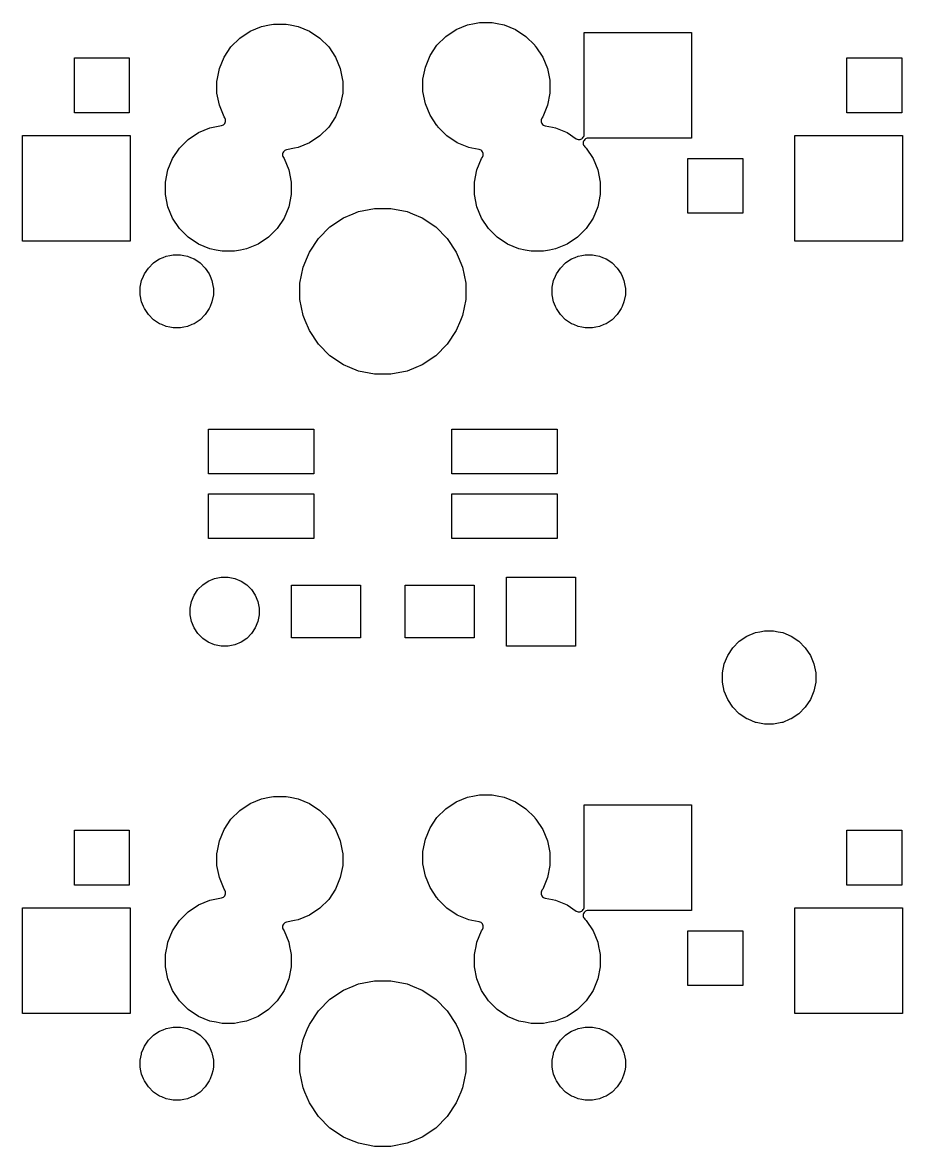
# Model space of a CAD drawing. Extents: x -9 to 124, y -88 to 15.
# Drawn here: x -8.89 to 12.82, y -21.09 to 6.63 of the extents above; entities that cross this region are included whole.
import ezdxf

# ---------------------------------------------------------------- set-up
doc = ezdxf.new("R2010")
doc.units = 0
doc.layers.add('BLACK', color=7, linetype='CONTINUOUS')

msp = doc.modelspace()

# ---------------------------------------------------------------- linework, layer by layer
at = {"layer": 'BLACK', "linetype": 'CONTINUOUS'}
for p, q in [((-3.5287, 6.24474), (-3.27467, 6.41448)), ((-3.27467, 6.41448), (-2.99241, 6.5314)), ((-2.99241, 6.5314), (-2.79132, 6.5714)), ((-2.79132, 6.5714), (-2.69276, 6.591)), ((-2.69276, 6.591), (-2.38724, 6.591)), ((-2.38724, 6.591), (-2.28868, 6.5714)), ((-2.28868, 6.5714), (-2.08759, 6.5314)), ((-2.08759, 6.5314), (-1.80533, 6.41448)), ((-1.80533, 6.41448), (-1.55129, 6.24474)), ((1.55129, 6.28474), (1.80533, 6.45448)), ((1.80533, 6.45448), (2.08759, 6.5714)), ((2.08759, 6.5714), (2.26239, 6.60617)), ((2.26239, 6.60617), (2.38724, 6.631)), ((2.38724, 6.631), (2.69276, 6.631)), ((2.69276, 6.631), (2.81761, 6.60617)), ((2.81761, 6.60617), (2.99241, 6.5714)), ((2.99241, 6.5714), (3.27467, 6.45448)), ((3.27467, 6.45448), (3.5287, 6.28474)), ((4.964, 3.86815), (4.964, 6.381)), ((4.964, 6.381), (7.616, 6.381)), ((7.616, 6.381), (7.616, 3.779)), ((-3.74474, 6.0287), (-3.5287, 6.24474)), ((-1.55129, 6.24474), (-1.33526, 6.0287)), ((1.33526, 6.0687), (1.55129, 6.28474)), ((3.5287, 6.28474), (3.74474, 6.0687)), ((-3.91448, 5.77467), (-3.74474, 6.0287)), ((-1.33526, 6.0287), (-1.16552, 5.77467)), ((1.16552, 5.81467), (1.33526, 6.0687)), ((3.74474, 6.0687), (3.75804, 6.0488)), ((3.75804, 6.0488), (3.77357, 6.02987)), ((3.77357, 6.02987), (3.77474, 6.0287)), ((3.77474, 6.0287), (3.94448, 5.77467)), ((-7.606, 4.404), (-7.606, 5.756)), ((-7.606, 5.756), (-6.254, 5.756)), ((-6.254, 5.756), (-6.254, 4.404)), ((-4.0314, 5.49241), (-3.91448, 5.77467)), ((-1.16552, 5.77467), (-1.0486, 5.49241)), ((1.0486, 5.53241), (1.16552, 5.81467)), ((3.94448, 5.77467), (4.0614, 5.49241)), ((11.444, 4.404), (11.444, 5.756)), ((11.444, 5.756), (12.796, 5.756)), ((12.796, 5.756), (12.796, 4.404)), ((-4.08837, 5.206), (-4.03831, 5.45767)), ((-4.03831, 5.45767), (-4.0314, 5.49241)), ((-1.0486, 5.49241), (-1.04169, 5.45767)), ((-1.04169, 5.45767), (-0.99163, 5.206)), ((0.989, 5.23276), (1.0486, 5.53241)), ((4.0614, 5.49241), (4.06831, 5.45767)), ((4.06831, 5.45767), (4.11837, 5.206)), ((-4.091, 5.19276), (-4.08837, 5.206)), ((-4.091, 4.88724), (-4.091, 5.19276)), ((-0.99163, 5.206), (-0.989, 5.19276)), ((-0.989, 5.19276), (-0.989, 4.88724)), ((0.989, 4.92724), (0.989, 5.23276)), ((4.11837, 5.206), (4.121, 5.19276)), ((4.121, 5.19276), (4.121, 4.88724)), ((-4.0314, 4.58759), (-4.091, 4.88724)), ((-0.989, 4.88724), (-1.0486, 4.58759)), ((1.0486, 4.62759), (0.989, 4.92724)), ((4.121, 4.88724), (4.0614, 4.58759)), ((-3.91448, 4.30533), (-4.0314, 4.58759)), ((-1.0486, 4.58759), (-1.16552, 4.30533)), ((1.16552, 4.34533), (1.0486, 4.62759)), ((4.0614, 4.58759), (3.94448, 4.30533)), ((-6.254, 4.404), (-7.606, 4.404)), ((-3.91448, 4.30532), (-3.91448, 4.30533)), ((-3.89767, 4.28017), (-3.91448, 4.30532)), ((-3.88612, 4.25856), (-3.89767, 4.28017)), ((-3.89767, 4.14128), (-3.88612, 4.16289)), ((-3.879, 4.23511), (-3.88612, 4.25856)), ((-3.88612, 4.16289), (-3.879, 4.18634)), ((-3.8766, 4.21072), (-3.879, 4.23511)), ((-3.879, 4.18634), (-3.8766, 4.21072)), ((-1.16552, 4.30533), (-1.33526, 4.05129)), ((1.33526, 4.09129), (1.16552, 4.34533)), ((3.90548, 4.22984), (3.90308, 4.20546)), ((3.90308, 4.20546), (3.90548, 4.18107)), ((3.9126, 4.25329), (3.90548, 4.22984)), ((3.90548, 4.18107), (3.9126, 4.15762)), ((3.92414, 4.27489), (3.9126, 4.25329)), ((3.94448, 4.30533), (3.92414, 4.27489)), ((12.796, 4.404), (11.444, 4.404)), ((-4.7987, 3.74474), (-4.54467, 3.91448)), ((-4.54467, 3.91448), (-4.26241, 4.0314)), ((-4.26241, 4.0314), (-4.06232, 4.0712)), ((-4.06232, 4.0712), (-3.97721, 4.08812)), ((-3.97721, 4.08812), (-3.95377, 4.09524)), ((-3.95377, 4.09524), (-3.93215, 4.10679)), ((-3.93215, 4.10679), (-3.91321, 4.12233)), ((-3.91321, 4.12233), (-3.89767, 4.14128)), ((-1.33526, 4.05129), (-1.55129, 3.83526)), ((1.33643, 4.09013), (1.33526, 4.09129)), ((1.35196, 4.0712), (1.33643, 4.09013)), ((1.36526, 4.05129), (1.35196, 4.0712)), ((1.58129, 3.83526), (1.36526, 4.05129)), ((3.9126, 4.15762), (3.92415, 4.13601)), ((3.92415, 4.13601), (3.93969, 4.11707)), ((3.93969, 4.11707), (3.95863, 4.10152)), ((3.95863, 4.10152), (3.98025, 4.08997)), ((3.98025, 4.08997), (4.00369, 4.08286)), ((4.00369, 4.08286), (4.18494, 4.04681)), ((4.18494, 4.04681), (4.26241, 4.0314)), ((4.26241, 4.0314), (4.54467, 3.91448)), ((4.54467, 3.91448), (4.76957, 3.76421)), ((-8.886, 1.239), (-8.886, 3.841)), ((-8.886, 3.841), (-6.234, 3.841)), ((-6.234, 3.841), (-6.234, 1.239)), ((-5.01474, 3.5287), (-4.7987, 3.74474)), ((-1.80533, 3.66552), (-2.08759, 3.5486)), ((-1.55129, 3.83526), (-1.80533, 3.66552)), ((1.83533, 3.66552), (1.58129, 3.83526)), ((2.11759, 3.5486), (1.83533, 3.66552)), ((4.76957, 3.76421), (4.79117, 3.75267)), ((4.79117, 3.75267), (4.81461, 3.74555)), ((4.81461, 3.74555), (4.839, 3.74315)), ((4.839, 3.74315), (4.86339, 3.74555)), ((4.86339, 3.74555), (4.88684, 3.75267)), ((4.88684, 3.75267), (4.90845, 3.76422)), ((4.90845, 3.76422), (4.92739, 3.77976)), ((4.92739, 3.77976), (4.94293, 3.7987)), ((4.94362, 3.67839), (4.94122, 3.654)), ((4.94122, 3.654), (4.94362, 3.62961)), ((4.94293, 3.7987), (4.95449, 3.82031)), ((4.95073, 3.70184), (4.94362, 3.67839)), ((4.94362, 3.62961), (4.95073, 3.60617)), ((4.96229, 3.72345), (4.95073, 3.70184)), ((4.95073, 3.60617), (4.96229, 3.58455)), ((4.95449, 3.82031), (4.9616, 3.84376)), ((4.9616, 3.84376), (4.964, 3.86815)), ((4.97783, 3.74239), (4.96229, 3.72345)), ((4.99677, 3.75793), (4.97783, 3.74239)), ((5.01838, 3.76948), (4.99677, 3.75793)), ((5.04183, 3.7766), (5.01838, 3.76948)), ((5.06622, 3.779), (5.04183, 3.7766)), ((7.616, 3.779), (5.06622, 3.779)), ((10.164, 1.239), (10.164, 3.841)), ((10.164, 3.841), (12.816, 3.841)), ((12.816, 3.841), (12.816, 1.239)), ((-5.18448, 3.27467), (-5.01474, 3.5287)), ((-2.471, 3.39366), (-2.4734, 3.36928)), ((-2.4734, 3.36928), (-2.471, 3.34489)), ((-2.46388, 3.41711), (-2.471, 3.39366)), ((-2.471, 3.34489), (-2.46388, 3.32144)), ((-2.45233, 3.43872), (-2.46388, 3.41711)), ((-2.43679, 3.45767), (-2.45233, 3.43872)), ((-2.41784, 3.47321), (-2.43679, 3.45767)), ((-2.39623, 3.48476), (-2.41784, 3.47321)), ((-2.37278, 3.49187), (-2.39623, 3.48476)), ((-2.1741, 3.5314), (-2.37278, 3.49187)), ((-2.08759, 3.5486), (-2.1741, 3.5314)), ((2.19506, 3.53319), (2.11759, 3.5486)), ((2.3763, 3.49714), (2.19506, 3.53319)), ((2.39975, 3.49003), (2.3763, 3.49714)), ((2.42137, 3.47848), (2.39975, 3.49003)), ((2.44031, 3.46293), (2.42137, 3.47848)), ((2.45585, 3.44399), (2.44031, 3.46293)), ((2.4674, 3.42238), (2.45585, 3.44399)), ((2.47452, 3.39893), (2.4674, 3.42238)), ((2.4674, 3.32671), (2.47452, 3.35016)), ((2.47692, 3.37454), (2.47452, 3.39893)), ((2.47452, 3.35016), (2.47692, 3.37454)), ((4.96229, 3.58455), (4.97782, 3.56562)), ((4.97782, 3.56562), (5.01474, 3.5287)), ((5.01474, 3.5287), (5.18448, 3.27467)), ((-5.3014, 2.99241), (-5.18448, 3.27467)), ((-2.46388, 3.32144), (-2.45233, 3.29983)), ((-2.45233, 3.29983), (-2.43552, 3.27467)), ((-2.43552, 3.27467), (-2.3186, 2.99241)), ((2.3186, 2.99241), (2.43552, 3.27467)), ((2.43552, 3.27467), (2.45586, 3.30511)), ((2.45586, 3.30511), (2.4674, 3.32671)), ((5.18448, 3.27467), (5.3014, 2.99241)), ((7.524, 1.924), (7.524, 3.276)), ((7.524, 3.276), (8.876, 3.276)), ((8.876, 3.276), (8.876, 1.924)), ((-5.361, 2.69276), (-5.3014, 2.99241)), ((-2.3186, 2.99241), (-2.259, 2.69276)), ((2.259, 2.69276), (2.3186, 2.99241)), ((5.3014, 2.99241), (5.361, 2.69276)), ((-5.361, 2.38724), (-5.361, 2.69276)), ((-2.259, 2.69276), (-2.259, 2.38724)), ((2.259, 2.38724), (2.259, 2.69276)), ((5.361, 2.69276), (5.361, 2.38724)), ((-5.3014, 2.08759), (-5.361, 2.38724)), ((-2.259, 2.38724), (-2.3186, 2.08759)), ((2.3186, 2.08759), (2.259, 2.38724)), ((5.361, 2.38724), (5.3014, 2.08759)), ((-5.18448, 1.80533), (-5.3014, 2.08759)), ((-2.3186, 2.08759), (-2.43552, 1.80533)), ((-0.72961, 1.91117), (-0.59647, 1.96632)), ((-0.59647, 1.96632), (-0.20141, 2.0449)), ((-0.20141, 2.0449), (0.20141, 2.0449)), ((0.20141, 2.0449), (0.59647, 1.96632)), ((0.59647, 1.96632), (0.72961, 1.91117)), ((2.43552, 1.80533), (2.3186, 2.08759)), ((5.3014, 2.08759), (5.18448, 1.80533)), ((-5.01474, 1.55129), (-5.18448, 1.80533)), ((-2.43552, 1.80533), (-2.60526, 1.55129)), ((-1.30355, 1.58838), (-0.96862, 1.81217)), ((-0.96862, 1.81217), (-0.72961, 1.91117)), ((0.72961, 1.91117), (0.96862, 1.81217)), ((0.96862, 1.81217), (1.30355, 1.58838)), ((2.60526, 1.55129), (2.43552, 1.80533)), ((5.18448, 1.80533), (5.01474, 1.55129)), ((8.876, 1.924), (7.524, 1.924)), ((-4.7987, 1.33526), (-5.01474, 1.55129)), ((-2.60526, 1.55129), (-2.82129, 1.33526)), ((-1.58838, 1.30355), (-1.30355, 1.58838)), ((1.30355, 1.58838), (1.58838, 1.30355)), ((2.82129, 1.33526), (2.60526, 1.55129)), ((5.01474, 1.55129), (4.7987, 1.33526)), ((-6.234, 1.239), (-8.886, 1.239)), ((-4.54467, 1.16552), (-4.7987, 1.33526)), ((-4.26241, 1.0486), (-4.54467, 1.16552)), ((-3.07533, 1.16552), (-3.35759, 1.0486)), ((-2.82129, 1.33526), (-3.07533, 1.16552)), ((-1.81217, 0.96862), (-1.58838, 1.30355)), ((1.58838, 1.30355), (1.81217, 0.96862)), ((3.07533, 1.16552), (2.82129, 1.33526)), ((3.35759, 1.0486), (3.07533, 1.16552)), ((4.54467, 1.16552), (4.26241, 1.0486)), ((4.7987, 1.33526), (4.54467, 1.16552)), ((12.816, 1.239), (10.164, 1.239)), ((-5.50721, 0.79925), (-5.42028, 0.83526)), ((-5.42028, 0.83526), (-5.34307, 0.86724)), ((-5.34307, 0.86724), (-5.25595, 0.88457)), ((-5.25595, 0.88457), (-5.16883, 0.9019)), ((-5.16883, 0.9019), (-4.99117, 0.9019)), ((-4.99117, 0.9019), (-4.90405, 0.88457)), ((-4.90405, 0.88457), (-4.81692, 0.86724)), ((-4.81692, 0.86724), (-4.73971, 0.83526)), ((-4.73971, 0.83526), (-4.65279, 0.79925)), ((-4.11259, 1.0188), (-4.26241, 1.0486)), ((-3.96276, 0.989), (-4.11259, 1.0188)), ((-3.65724, 0.989), (-3.96276, 0.989)), ((-3.50741, 1.0188), (-3.65724, 0.989)), ((-3.35759, 1.0486), (-3.50741, 1.0188)), ((-1.96632, 0.59647), (-1.85958, 0.85415)), ((-1.85958, 0.85415), (-1.81217, 0.96862)), ((1.81217, 0.96862), (1.85958, 0.85415)), ((1.85958, 0.85415), (1.96632, 0.59647)), ((3.50741, 1.0188), (3.35759, 1.0486)), ((3.65724, 0.989), (3.50741, 1.0188)), ((3.96276, 0.989), (3.65724, 0.989)), ((4.11259, 1.0188), (3.96276, 0.989)), ((4.26241, 1.0486), (4.11259, 1.0188)), ((4.65279, 0.79925), (4.73971, 0.83526)), ((4.73971, 0.83526), (4.81692, 0.86724)), ((4.81692, 0.86724), (4.90405, 0.88457)), ((4.90405, 0.88457), (4.99117, 0.9019)), ((4.99117, 0.9019), (5.16883, 0.9019)), ((5.16883, 0.9019), (5.25595, 0.88457)), ((5.25595, 0.88457), (5.34307, 0.86724)), ((5.34307, 0.86724), (5.42028, 0.83526)), ((5.42028, 0.83526), (5.50721, 0.79925)), ((-5.87925, 0.42721), (-5.78055, 0.57493)), ((-5.78055, 0.57493), (-5.65493, 0.70055)), ((-5.78055, 0.57493), (-5.78055, 0.57493)), ((-5.65493, 0.70055), (-5.62068, 0.72344)), ((-5.62068, 0.72344), (-5.50721, 0.79925)), ((-4.65279, 0.79925), (-4.53932, 0.72344)), ((-4.53932, 0.72344), (-4.50507, 0.70055)), ((-4.50507, 0.70055), (-4.37945, 0.57493)), ((-4.37945, 0.57493), (-4.37945, 0.57493)), ((-4.37945, 0.57493), (-4.28075, 0.42721)), ((-2.0449, 0.20141), (-1.96632, 0.59647)), ((1.96632, 0.59647), (2.0449, 0.20141)), ((4.28075, 0.42721), (4.37945, 0.57493)), ((4.37945, 0.57493), (4.50507, 0.70055)), ((4.37945, 0.57493), (4.37945, 0.57493)), ((4.50507, 0.70055), (4.53932, 0.72344)), ((4.53932, 0.72344), (4.65279, 0.79925)), ((5.50721, 0.79925), (5.62068, 0.72344)), ((5.62068, 0.72344), (5.65493, 0.70055)), ((5.65493, 0.70055), (5.78055, 0.57493)), ((5.78055, 0.57493), (5.78055, 0.57493)), ((5.78055, 0.57493), (5.87925, 0.42721)), ((-5.94724, 0.26308), (-5.90107, 0.37454)), ((-5.90107, 0.37454), (-5.87925, 0.42721)), ((-4.28075, 0.42721), (-4.25893, 0.37454)), ((-4.25893, 0.37454), (-4.21276, 0.26308)), ((4.21276, 0.26308), (4.25893, 0.37454)), ((4.25893, 0.37454), (4.28075, 0.42721)), ((5.87925, 0.42721), (5.90107, 0.37454)), ((5.90107, 0.37454), (5.94724, 0.26308)), ((-5.9819, 0.08883), (-5.97995, 0.09861)), ((-5.9819, -0.08883), (-5.9819, 0.08883)), ((-5.97995, 0.09861), (-5.94724, 0.26307)), ((-5.94724, 0.26307), (-5.94724, 0.26308)), ((-4.21276, 0.26308), (-4.21276, 0.26307)), ((-4.21276, 0.26307), (-4.18005, 0.09861)), ((-4.18005, 0.09861), (-4.1781, 0.08883)), ((-4.1781, 0.08883), (-4.1781, -0.08883)), ((-2.0449, -0.20141), (-2.0449, 0.20141)), ((2.0449, 0.20141), (2.0449, -0.20141)), ((4.1781, 0.08883), (4.18005, 0.09861)), ((4.1781, -0.08883), (4.1781, 0.08883)), ((4.18005, 0.09861), (4.21276, 0.26307)), ((4.21276, 0.26307), (4.21276, 0.26308)), ((5.94724, 0.26308), (5.94724, 0.26307)), ((5.94724, 0.26307), (5.97995, 0.09861)), ((5.97995, 0.09861), (5.9819, 0.08883)), ((5.9819, 0.08883), (5.9819, -0.08883)), ((-5.94724, -0.26308), (-5.9819, -0.08883)), ((-5.90192, -0.3725), (-5.94724, -0.26308)), ((-4.21276, -0.26308), (-4.25808, -0.3725)), ((-4.1781, -0.08883), (-4.21276, -0.26308)), ((-1.96632, -0.59647), (-2.0449, -0.20141)), ((2.0449, -0.20141), (1.96632, -0.59647)), ((4.21276, -0.26308), (4.1781, -0.08883)), ((4.25808, -0.3725), (4.21276, -0.26308)), ((5.94724, -0.26308), (5.90192, -0.3725)), ((5.9819, -0.08883), (5.94724, -0.26308)), ((-5.87925, -0.42721), (-5.90192, -0.3725)), ((-5.79654, -0.551), (-5.87925, -0.42721)), ((-5.78055, -0.57493), (-5.79654, -0.551)), ((-4.36346, -0.551), (-4.37945, -0.57493)), ((-4.28075, -0.42721), (-4.36346, -0.551)), ((-4.25808, -0.3725), (-4.28075, -0.42721)), ((4.28075, -0.42721), (4.25808, -0.3725)), ((4.36346, -0.551), (4.28075, -0.42721)), ((4.37945, -0.57493), (4.36346, -0.551)), ((5.79654, -0.551), (5.78055, -0.57493)), ((5.87925, -0.42721), (5.79654, -0.551)), ((5.90192, -0.3725), (5.87925, -0.42721)), ((-5.65493, -0.70055), (-5.78055, -0.57493)), ((-5.65492, -0.70055), (-5.65493, -0.70055)), ((-5.50721, -0.79925), (-5.65492, -0.70055)), ((-5.4525, -0.82192), (-5.50721, -0.79925)), ((-5.34307, -0.86724), (-5.4525, -0.82192)), ((-4.7075, -0.82192), (-4.81692, -0.86724)), ((-4.65279, -0.79925), (-4.7075, -0.82192)), ((-4.50507, -0.70055), (-4.65279, -0.79925)), ((-4.37945, -0.57493), (-4.50507, -0.70055)), ((-4.50507, -0.70055), (-4.50507, -0.70055)), ((-1.91586, -0.7183), (-1.96632, -0.59647)), ((-1.81217, -0.96862), (-1.91586, -0.7183)), ((1.91586, -0.7183), (1.81217, -0.96862)), ((1.96632, -0.59647), (1.91586, -0.7183)), ((4.50507, -0.70055), (4.37945, -0.57493)), ((4.65279, -0.79925), (4.50507, -0.70055)), ((4.50507, -0.70055), (4.50507, -0.70055)), ((4.7075, -0.82192), (4.65279, -0.79925)), ((4.81692, -0.86724), (4.7075, -0.82192)), ((5.4525, -0.82192), (5.34307, -0.86724)), ((5.50721, -0.79925), (5.4525, -0.82192)), ((5.65492, -0.70055), (5.50721, -0.79925)), ((5.65493, -0.70055), (5.65492, -0.70055)), ((5.78055, -0.57493), (5.65493, -0.70055)), ((-5.25595, -0.88457), (-5.34307, -0.86724)), ((-5.16883, -0.9019), (-5.25595, -0.88457)), ((-4.99117, -0.9019), (-5.16883, -0.9019)), ((-4.90405, -0.88457), (-4.99117, -0.9019)), ((-4.81692, -0.86724), (-4.90405, -0.88457)), ((-1.58838, -1.30355), (-1.81217, -0.96862)), ((1.81217, -0.96862), (1.58838, -1.30355)), ((4.90405, -0.88457), (4.81692, -0.86724)), ((4.99117, -0.9019), (4.90405, -0.88457)), ((5.16883, -0.9019), (4.99117, -0.9019)), ((5.25595, -0.88457), (5.16883, -0.9019)), ((5.34307, -0.86724), (5.25595, -0.88457)), ((-1.30355, -1.58838), (-1.58838, -1.30355)), ((1.58838, -1.30355), (1.30355, -1.58838)), ((-0.96862, -1.81217), (-1.30355, -1.58838)), ((1.30355, -1.58838), (0.96862, -1.81217)), ((-0.81447, -1.87602), (-0.96862, -1.81217)), ((-0.59647, -1.96632), (-0.81447, -1.87602)), ((0.81447, -1.87602), (0.59647, -1.96632)), ((0.96862, -1.81217), (0.81447, -1.87602)), ((-0.20141, -2.0449), (-0.59647, -1.96632)), ((0.20141, -2.0449), (-0.20141, -2.0449)), ((0.59647, -1.96632), (0.20141, -2.0449)), ((-4.301, -4.501), (-4.301, -3.399)), ((-4.301, -3.399), (-1.699, -3.399)), ((-1.699, -3.399), (-1.699, -4.501)), ((1.699, -4.501), (1.699, -3.399)), ((1.699, -3.399), (4.301, -3.399)), ((4.301, -3.399), (4.301, -4.501)), ((-1.699, -4.501), (-4.301, -4.501)), ((4.301, -4.501), (1.699, -4.501)), ((-4.301, -6.101), (-4.301, -4.999)), ((-4.301, -4.999), (-1.699, -4.999)), ((-1.699, -4.999), (-1.699, -6.101)), ((1.699, -6.101), (1.699, -4.999)), ((1.699, -4.999), (4.301, -4.999)), ((4.301, -4.999), (4.301, -6.101)), ((-1.699, -6.101), (-4.301, -6.101)), ((4.301, -6.101), (1.699, -6.101)), ((-4.44248, -7.23898), (-4.3031, -7.14585)), ((-4.3031, -7.14585), (-4.14823, -7.0817)), ((-4.14823, -7.0817), (-3.98382, -7.049)), ((-3.98382, -7.049), (-3.81618, -7.049)), ((-3.81618, -7.049), (-3.65177, -7.0817)), ((-3.65177, -7.0817), (-3.4969, -7.14585)), ((-3.4969, -7.14585), (-3.35752, -7.23898)), ((3.049, -8.751), (3.049, -7.049)), ((3.049, -7.049), (4.751, -7.049)), ((4.751, -7.049), (4.751, -8.751)), ((-4.65415, -7.4969), (-4.56101, -7.35752)), ((-4.56101, -7.35752), (-4.44248, -7.23898)), ((-3.35752, -7.23898), (-3.23899, -7.35752)), ((-3.23899, -7.35752), (-3.14585, -7.4969)), ((-2.251, -8.551), (-2.251, -7.249)), ((-2.251, -7.249), (-0.549, -7.249)), ((-0.549, -7.249), (-0.549, -8.551)), ((0.549, -8.551), (0.549, -7.249)), ((0.549, -7.249), (2.251, -7.249)), ((2.251, -7.249), (2.251, -8.551)), ((-4.751, -7.81618), (-4.7183, -7.65177)), ((-4.7183, -7.65177), (-4.65415, -7.4969)), ((-3.14585, -7.4969), (-3.0817, -7.65177)), ((-3.0817, -7.65177), (-3.049, -7.81618)), ((-4.751, -7.98382), (-4.751, -7.81618)), ((-4.7183, -8.14823), (-4.751, -7.98382)), ((-3.049, -7.98382), (-3.0817, -8.14823)), ((-3.049, -7.81618), (-3.049, -7.98382)), ((-4.65415, -8.3031), (-4.7183, -8.14823)), ((-4.56101, -8.44248), (-4.65415, -8.3031)), ((-3.14585, -8.3031), (-3.23899, -8.44248)), ((-3.0817, -8.14823), (-3.14585, -8.3031)), ((-4.44248, -8.56101), (-4.56101, -8.44248)), ((-4.3031, -8.65415), (-4.44248, -8.56101)), ((-3.35752, -8.56101), (-3.4969, -8.65415)), ((-3.23899, -8.44248), (-3.35752, -8.56101)), ((-0.549, -8.551), (-2.251, -8.551)), ((2.251, -8.551), (0.549, -8.551)), ((8.79128, -8.63096), (8.9798, -8.505)), ((8.9798, -8.505), (9.18927, -8.41823)), ((9.18927, -8.41823), (9.30045, -8.39612)), ((9.30045, -8.39612), (9.41164, -8.374)), ((9.41164, -8.374), (9.63837, -8.374)), ((9.63837, -8.374), (9.74955, -8.39612)), ((9.74955, -8.39612), (9.86073, -8.41823)), ((9.86073, -8.41823), (10.0702, -8.505)), ((10.0702, -8.505), (10.2587, -8.63096)), ((-4.14823, -8.7183), (-4.3031, -8.65415)), ((-3.98382, -8.751), (-4.14823, -8.7183)), ((-3.81618, -8.751), (-3.98382, -8.751)), ((-3.65177, -8.7183), (-3.81618, -8.751)), ((-3.4969, -8.65415), (-3.65177, -8.7183)), ((4.751, -8.751), (3.049, -8.751)), ((8.505, -8.9798), (8.63096, -8.79128)), ((8.63096, -8.79128), (8.79128, -8.63096)), ((10.2587, -8.63096), (10.419, -8.79128)), ((10.419, -8.79128), (10.545, -8.9798)), ((8.41823, -9.18927), (8.505, -8.9798)), ((10.545, -8.9798), (10.6318, -9.18927)), ((8.374, -9.41164), (8.41823, -9.18927)), ((8.374, -9.63836), (8.374, -9.41164)), ((10.6318, -9.18927), (10.676, -9.41164)), ((10.676, -9.41164), (10.676, -9.63836)), ((8.41823, -9.86073), (8.374, -9.63836)), ((10.676, -9.63836), (10.6318, -9.86073)), ((8.505, -10.0702), (8.41823, -9.86073)), ((10.6318, -9.86073), (10.545, -10.0702)), ((8.63096, -10.2587), (8.505, -10.0702)), ((10.545, -10.0702), (10.419, -10.2587)), ((8.79128, -10.419), (8.63096, -10.2587)), ((8.9798, -10.545), (8.79128, -10.419)), ((10.2587, -10.419), (10.0702, -10.545)), ((10.419, -10.2587), (10.2587, -10.419)), ((9.01019, -10.5576), (8.9798, -10.545)), ((8.9798, -10.545), (8.9798, -10.545)), ((8.9798, -10.545), (8.9798, -10.545)), ((9.18927, -10.6318), (9.01019, -10.5576)), ((9.20813, -10.6355), (9.18927, -10.6318)), ((9.41164, -10.676), (9.20813, -10.6355)), ((9.63837, -10.676), (9.41164, -10.676)), ((9.84187, -10.6355), (9.63837, -10.676)), ((9.86073, -10.6318), (9.84187, -10.6355)), ((10.0398, -10.5576), (9.86073, -10.6318)), ((10.0702, -10.545), (10.0398, -10.5576)), ((10.0702, -10.545), (10.0702, -10.545)), ((10.0702, -10.545), (10.0702, -10.545)), ((-2.79132, -12.4786), (-2.69276, -12.459)), ((-2.69276, -12.459), (-2.38724, -12.459)), ((-2.38724, -12.459), (-2.28868, -12.4786)), ((2.08759, -12.4786), (2.26239, -12.4438)), ((2.26239, -12.4438), (2.38724, -12.419)), ((2.38724, -12.419), (2.69276, -12.419)), ((2.69276, -12.419), (2.81761, -12.4438)), ((2.81761, -12.4438), (2.99241, -12.4786)), ((-3.5287, -12.8053), (-3.27467, -12.6355)), ((-3.27467, -12.6355), (-2.99241, -12.5186)), ((-2.99241, -12.5186), (-2.79132, -12.4786)), ((-2.28868, -12.4786), (-2.08759, -12.5186)), ((-2.08759, -12.5186), (-1.80533, -12.6355)), ((-1.80533, -12.6355), (-1.55129, -12.8053)), ((1.55129, -12.7653), (1.80533, -12.5955)), ((1.80533, -12.5955), (2.08759, -12.4786)), ((2.99241, -12.4786), (3.27467, -12.5955)), ((3.27467, -12.5955), (3.5287, -12.7653)), ((4.964, -15.1818), (4.964, -12.669)), ((4.964, -12.669), (7.616, -12.669)), ((7.616, -12.669), (7.616, -15.271)), ((-3.91448, -13.2753), (-3.74474, -13.0213)), ((-3.74474, -13.0213), (-3.5287, -12.8053)), ((-1.55129, -12.8053), (-1.33526, -13.0213)), ((-1.33526, -13.0213), (-1.16552, -13.2753)), ((1.16552, -13.2353), (1.33526, -12.9813)), ((1.33526, -12.9813), (1.55129, -12.7653)), ((3.5287, -12.7653), (3.74474, -12.9813)), ((3.74474, -12.9813), (3.75804, -13.0012)), ((3.75804, -13.0012), (3.77357, -13.0201)), ((3.77357, -13.0201), (3.77474, -13.0213)), ((3.77474, -13.0213), (3.94448, -13.2753)), ((-7.606, -14.646), (-7.606, -13.294)), ((-7.606, -13.294), (-6.254, -13.294)), ((-6.254, -13.294), (-6.254, -14.646)), ((-4.0314, -13.5576), (-3.91448, -13.2753)), ((-1.16552, -13.2753), (-1.0486, -13.5576)), ((1.0486, -13.5176), (1.16552, -13.2353)), ((3.94448, -13.2753), (4.0614, -13.5576)), ((11.444, -14.646), (11.444, -13.294)), ((11.444, -13.294), (12.796, -13.294)), ((12.796, -13.294), (12.796, -14.646)), ((-4.03831, -13.5923), (-4.0314, -13.5576)), ((-1.0486, -13.5576), (-1.04169, -13.5923)), ((0.989, -13.8172), (1.0486, -13.5176)), ((4.0614, -13.5576), (4.06831, -13.5923)), ((-4.091, -13.8572), (-4.08837, -13.844)), ((-4.091, -14.1628), (-4.091, -13.8572)), ((-4.08837, -13.844), (-4.03831, -13.5923)), ((-1.04169, -13.5923), (-0.99163, -13.844)), ((-0.99163, -13.844), (-0.989, -13.8572)), ((-0.989, -13.8572), (-0.989, -14.1628)), ((0.989, -14.1228), (0.989, -13.8172)), ((4.06831, -13.5923), (4.11837, -13.844)), ((4.11837, -13.844), (4.121, -13.8572)), ((4.121, -13.8572), (4.121, -14.1628)), ((1.0486, -14.4224), (0.989, -14.1228)), ((-4.0314, -14.4624), (-4.091, -14.1628)), ((-0.989, -14.1628), (-1.0486, -14.4624)), ((4.121, -14.1628), (4.0614, -14.4624)), ((-6.254, -14.646), (-7.606, -14.646)), ((-3.91448, -14.7447), (-4.0314, -14.4624)), ((-1.0486, -14.4624), (-1.16552, -14.7447)), ((1.16552, -14.7047), (1.0486, -14.4224)), ((4.0614, -14.4624), (3.94448, -14.7447)), ((12.796, -14.646), (11.444, -14.646)), ((-4.06232, -14.9788), (-3.97721, -14.9619)), ((-3.97721, -14.9619), (-3.95377, -14.9548)), ((-3.95377, -14.9548), (-3.93215, -14.9432)), ((-3.93215, -14.9432), (-3.91321, -14.9277)), ((-3.89767, -14.7698), (-3.91448, -14.7447)), ((-3.91448, -14.7447), (-3.91448, -14.7447)), ((-3.91321, -14.9277), (-3.89767, -14.9087)), ((-3.88612, -14.7914), (-3.89767, -14.7698)), ((-3.89767, -14.9087), (-3.88612, -14.8871)), ((-3.879, -14.8149), (-3.88612, -14.7914)), ((-3.88612, -14.8871), (-3.879, -14.8637)), ((-3.8766, -14.8393), (-3.879, -14.8149)), ((-3.879, -14.8637), (-3.8766, -14.8393)), ((-1.16552, -14.7447), (-1.33526, -14.9987)), ((1.33526, -14.9587), (1.16552, -14.7047)), ((1.33643, -14.9599), (1.33526, -14.9587)), ((1.35196, -14.9788), (1.33643, -14.9599)), ((3.90548, -14.8202), (3.90308, -14.8445)), ((3.90308, -14.8445), (3.90548, -14.8689)), ((3.9126, -14.7967), (3.90548, -14.8202)), ((3.90548, -14.8689), (3.9126, -14.8924)), ((3.92414, -14.7751), (3.9126, -14.7967)), ((3.9126, -14.8924), (3.92415, -14.914)), ((3.94448, -14.7447), (3.92414, -14.7751)), ((3.92415, -14.914), (3.93969, -14.9329)), ((3.93969, -14.9329), (3.95863, -14.9485)), ((3.95863, -14.9485), (3.98025, -14.96)), ((3.98025, -14.96), (4.00369, -14.9671)), ((4.00369, -14.9671), (4.18494, -15.0032)), ((-8.886, -17.811), (-8.886, -15.209)), ((-8.886, -15.209), (-6.234, -15.209)), ((-6.234, -15.209), (-6.234, -17.811)), ((-4.7987, -15.3053), (-4.54467, -15.1355)), ((-4.54467, -15.1355), (-4.26241, -15.0186)), ((-4.26241, -15.0186), (-4.06232, -14.9788)), ((-1.55129, -15.2147), (-1.80533, -15.3845)), ((-1.33526, -14.9987), (-1.55129, -15.2147)), ((1.36526, -14.9987), (1.35196, -14.9788)), ((1.58129, -15.2147), (1.36526, -14.9987)), ((1.83533, -15.3845), (1.58129, -15.2147)), ((4.18494, -15.0032), (4.26241, -15.0186)), ((4.26241, -15.0186), (4.54467, -15.1355)), ((4.54467, -15.1355), (4.76957, -15.2858)), ((4.94293, -15.2513), (4.95449, -15.2297)), ((4.95449, -15.2297), (4.9616, -15.2062)), ((4.9616, -15.2062), (4.964, -15.1818)), ((10.164, -17.811), (10.164, -15.209)), ((10.164, -15.209), (12.816, -15.209)), ((12.816, -15.209), (12.816, -17.811)), ((-5.18448, -15.7753), (-5.01474, -15.5213)), ((-5.01474, -15.5213), (-4.7987, -15.3053)), ((-2.1741, -15.5186), (-2.37278, -15.5581)), ((-2.08759, -15.5014), (-2.1741, -15.5186)), ((-1.80533, -15.3845), (-2.08759, -15.5014)), ((2.11759, -15.5014), (1.83533, -15.3845)), ((2.19506, -15.5168), (2.11759, -15.5014)), ((2.3763, -15.5529), (2.19506, -15.5168)), ((4.76957, -15.2858), (4.79117, -15.2973)), ((4.79117, -15.2973), (4.81461, -15.3044)), ((4.81461, -15.3044), (4.839, -15.3068)), ((4.839, -15.3068), (4.86339, -15.3044)), ((4.86339, -15.3044), (4.88684, -15.2973)), ((4.88684, -15.2973), (4.90845, -15.2858)), ((4.90845, -15.2858), (4.92739, -15.2702)), ((4.92739, -15.2702), (4.94293, -15.2513)), ((4.94362, -15.3716), (4.94122, -15.396)), ((4.94122, -15.396), (4.94362, -15.4204)), ((4.95073, -15.3482), (4.94362, -15.3716)), ((4.94362, -15.4204), (4.95073, -15.4438)), ((4.96229, -15.3266), (4.95073, -15.3482)), ((4.95073, -15.4438), (4.96229, -15.4654)), ((4.97783, -15.3076), (4.96229, -15.3266)), ((4.96229, -15.4654), (4.97782, -15.4844)), ((4.97782, -15.4844), (5.01474, -15.5213)), ((4.99677, -15.2921), (4.97783, -15.3076)), ((5.01838, -15.2805), (4.99677, -15.2921)), ((5.01474, -15.5213), (5.18448, -15.7753)), ((5.04183, -15.2734), (5.01838, -15.2805)), ((5.06622, -15.271), (5.04183, -15.2734)), ((7.616, -15.271), (5.06622, -15.271)), ((-5.3014, -16.0576), (-5.18448, -15.7753)), ((-2.471, -15.6563), (-2.4734, -15.6807)), ((-2.4734, -15.6807), (-2.471, -15.7051)), ((-2.46388, -15.6329), (-2.471, -15.6563)), ((-2.471, -15.7051), (-2.46388, -15.7286)), ((-2.45233, -15.6113), (-2.46388, -15.6329)), ((-2.46388, -15.7286), (-2.45233, -15.7502)), ((-2.43679, -15.5923), (-2.45233, -15.6113)), ((-2.45233, -15.7502), (-2.43552, -15.7753)), ((-2.41784, -15.5768), (-2.43679, -15.5923)), ((-2.43552, -15.7753), (-2.3186, -16.0576)), ((-2.39623, -15.5652), (-2.41784, -15.5768)), ((-2.37278, -15.5581), (-2.39623, -15.5652)), ((2.3186, -16.0576), (2.43552, -15.7753)), ((2.39975, -15.56), (2.3763, -15.5529)), ((2.42137, -15.5715), (2.39975, -15.56)), ((2.44031, -15.5871), (2.42137, -15.5715)), ((2.43552, -15.7753), (2.45586, -15.7449)), ((2.45585, -15.606), (2.44031, -15.5871)), ((2.4674, -15.6276), (2.45585, -15.606)), ((2.45586, -15.7449), (2.4674, -15.7233)), ((2.47452, -15.6511), (2.4674, -15.6276)), ((2.4674, -15.7233), (2.47452, -15.6998)), ((2.47692, -15.6755), (2.47452, -15.6511)), ((2.47452, -15.6998), (2.47692, -15.6755)), ((5.18448, -15.7753), (5.3014, -16.0576)), ((7.524, -17.126), (7.524, -15.774)), ((7.524, -15.774), (8.876, -15.774)), ((8.876, -15.774), (8.876, -17.126)), ((-5.32125, -16.1574), (-5.3014, -16.0576)), ((-2.3186, -16.0576), (-2.29875, -16.1574)), ((2.29875, -16.1574), (2.3186, -16.0576)), ((5.3014, -16.0576), (5.32125, -16.1574)), ((-5.361, -16.3572), (-5.34567, -16.2802)), ((-5.361, -16.6628), (-5.361, -16.3572)), ((-5.34567, -16.2802), (-5.32125, -16.1574)), ((-2.29875, -16.1574), (-2.27433, -16.2802)), ((-2.27433, -16.2802), (-2.259, -16.3572)), ((-2.259, -16.3572), (-2.259, -16.6628)), ((2.259, -16.3572), (2.27433, -16.2802)), ((2.259, -16.6628), (2.259, -16.3572)), ((2.27433, -16.2802), (2.29875, -16.1574)), ((5.32125, -16.1574), (5.34567, -16.2802)), ((5.34567, -16.2802), (5.361, -16.3572)), ((5.361, -16.3572), (5.361, -16.6628)), ((-5.3014, -16.9624), (-5.361, -16.6628)), ((-2.259, -16.6628), (-2.3186, -16.9624)), ((2.3186, -16.9624), (2.259, -16.6628)), ((5.361, -16.6628), (5.3014, -16.9624)), ((-5.18448, -17.2447), (-5.3014, -16.9624)), ((-2.3186, -16.9624), (-2.43552, -17.2447)), ((-0.96862, -17.2378), (-0.72961, -17.1388)), ((-0.72961, -17.1388), (-0.59647, -17.0837)), ((-0.59647, -17.0837), (-0.20141, -17.0051)), ((-0.20141, -17.0051), (0.20141, -17.0051)), ((0.20141, -17.0051), (0.59647, -17.0837)), ((0.59647, -17.0837), (0.72961, -17.1388)), ((0.72961, -17.1388), (0.96862, -17.2378)), ((2.43552, -17.2447), (2.3186, -16.9624)), ((5.3014, -16.9624), (5.18448, -17.2447)), ((8.876, -17.126), (7.524, -17.126)), ((-5.01474, -17.4987), (-5.18448, -17.2447)), ((-2.43552, -17.2447), (-2.60526, -17.4987)), ((-1.58838, -17.7465), (-1.30355, -17.4616)), ((-1.30355, -17.4616), (-0.96862, -17.2378)), ((0.96862, -17.2378), (1.30355, -17.4616)), ((1.30355, -17.4616), (1.58838, -17.7465)), ((2.60526, -17.4987), (2.43552, -17.2447)), ((5.18448, -17.2447), (5.01474, -17.4987)), ((-4.7987, -17.7147), (-5.01474, -17.4987)), ((-4.54467, -17.8845), (-4.7987, -17.7147)), ((-2.82129, -17.7147), (-3.07533, -17.8845)), ((-2.60526, -17.4987), (-2.82129, -17.7147)), ((2.82129, -17.7147), (2.60526, -17.4987)), ((3.07533, -17.8845), (2.82129, -17.7147)), ((4.7987, -17.7147), (4.54467, -17.8845)), ((5.01474, -17.4987), (4.7987, -17.7147)), ((-6.234, -17.811), (-8.886, -17.811)), ((-4.26241, -18.0014), (-4.54467, -17.8845)), ((-4.11259, -18.0312), (-4.26241, -18.0014)), ((-3.35759, -18.0014), (-3.50741, -18.0312)), ((-3.07533, -17.8845), (-3.35759, -18.0014)), ((-1.81217, -18.0814), (-1.58838, -17.7465)), ((1.58838, -17.7465), (1.81217, -18.0814)), ((3.35759, -18.0014), (3.07533, -17.8845)), ((3.50741, -18.0312), (3.35759, -18.0014)), ((4.26241, -18.0014), (4.11259, -18.0312)), ((4.54467, -17.8845), (4.26241, -18.0014)), ((12.816, -17.811), (10.164, -17.811)), ((-5.62066, -18.3266), (-5.50721, -18.2507)), ((-5.50721, -18.2507), (-5.42028, -18.2147)), ((-5.42028, -18.2147), (-5.34307, -18.1828)), ((-5.34307, -18.1828), (-5.25595, -18.1654)), ((-5.25595, -18.1654), (-5.16883, -18.1481)), ((-5.16883, -18.1481), (-4.99117, -18.1481)), ((-4.99117, -18.1481), (-4.90405, -18.1654)), ((-4.90405, -18.1654), (-4.81692, -18.1828)), ((-4.81692, -18.1828), (-4.73971, -18.2147)), ((-4.73971, -18.2147), (-4.65279, -18.2507)), ((-4.65279, -18.2507), (-4.53934, -18.3266)), ((-3.96276, -18.061), (-4.11259, -18.0312)), ((-3.65724, -18.061), (-3.96276, -18.061)), ((-3.50741, -18.0312), (-3.65724, -18.061)), ((-1.96632, -18.4535), (-1.86389, -18.2062)), ((-1.86389, -18.2062), (-1.81217, -18.0814)), ((1.81217, -18.0814), (1.86389, -18.2062)), ((1.86389, -18.2062), (1.96632, -18.4535)), ((3.65724, -18.061), (3.50741, -18.0312)), ((3.96276, -18.061), (3.65724, -18.061)), ((4.11259, -18.0312), (3.96276, -18.061)), ((4.53934, -18.3266), (4.65279, -18.2507)), ((4.65279, -18.2507), (4.73971, -18.2147)), ((4.73971, -18.2147), (4.81692, -18.1828)), ((4.81692, -18.1828), (4.90405, -18.1654)), ((4.90405, -18.1654), (4.99117, -18.1481)), ((4.99117, -18.1481), (5.16883, -18.1481)), ((5.16883, -18.1481), (5.25595, -18.1654)), ((5.25595, -18.1654), (5.34307, -18.1828)), ((5.34307, -18.1828), (5.42028, -18.2147)), ((5.42028, -18.2147), (5.50721, -18.2507)), ((5.50721, -18.2507), (5.62066, -18.3266)), ((-5.87925, -18.6228), (-5.78055, -18.4751)), ((-5.78055, -18.4751), (-5.65493, -18.3494)), ((-5.78055, -18.4751), (-5.78055, -18.4751)), ((-5.65493, -18.3494), (-5.62066, -18.3266)), ((-4.53934, -18.3266), (-4.50507, -18.3494)), ((-4.50507, -18.3494), (-4.37945, -18.4751)), ((-4.37945, -18.4751), (-4.37945, -18.4751)), ((-4.37945, -18.4751), (-4.28075, -18.6228)), ((-2.0449, -18.8486), (-1.96632, -18.4535)), ((1.96632, -18.4535), (2.0449, -18.8486)), ((4.28075, -18.6228), (4.37945, -18.4751)), ((4.37945, -18.4751), (4.50507, -18.3494)), ((4.37945, -18.4751), (4.37945, -18.4751)), ((4.50507, -18.3494), (4.53934, -18.3266)), ((5.62066, -18.3266), (5.65493, -18.3494)), ((5.65493, -18.3494), (5.78055, -18.4751)), ((5.78055, -18.4751), (5.78055, -18.4751)), ((5.78055, -18.4751), (5.87925, -18.6228)), ((-5.9819, -18.9612), (-5.95306, -18.8162)), ((-5.95306, -18.8162), (-5.94724, -18.7869)), ((-5.94724, -18.7869), (-5.90107, -18.6755)), ((-5.90107, -18.6755), (-5.87925, -18.6228)), ((-4.28075, -18.6228), (-4.25893, -18.6755)), ((-4.25893, -18.6755), (-4.21276, -18.7869)), ((-4.21276, -18.7869), (-4.20694, -18.8162)), ((-4.20694, -18.8162), (-4.1781, -18.9612)), ((-2.0449, -19.2514), (-2.0449, -18.8486)), ((2.0449, -18.8486), (2.0449, -19.2514)), ((4.1781, -18.9612), (4.20694, -18.8162)), ((4.20694, -18.8162), (4.21276, -18.7869)), ((4.21276, -18.7869), (4.25893, -18.6755)), ((4.25893, -18.6755), (4.28075, -18.6228)), ((5.87925, -18.6228), (5.90107, -18.6755)), ((5.90107, -18.6755), (5.94724, -18.7869)), ((5.94724, -18.7869), (5.95306, -18.8162)), ((5.95306, -18.8162), (5.9819, -18.9612)), ((-5.9819, -19.1388), (-5.9819, -18.9612)), ((-4.1781, -18.9612), (-4.1781, -19.1388)), ((4.1781, -19.1388), (4.1781, -18.9612)), ((5.9819, -18.9612), (5.9819, -19.1388)), ((-5.96457, -19.226), (-5.9819, -19.1388)), ((-5.94724, -19.3131), (-5.96457, -19.226)), ((-5.90192, -19.4225), (-5.94724, -19.3131)), ((-4.21276, -19.3131), (-4.25808, -19.4225)), ((-4.19543, -19.226), (-4.21276, -19.3131)), ((-4.1781, -19.1388), (-4.19543, -19.226)), ((-1.96632, -19.6465), (-2.0449, -19.2514)), ((2.0449, -19.2514), (1.96632, -19.6465)), ((4.19543, -19.226), (4.1781, -19.1388)), ((4.21276, -19.3131), (4.19543, -19.226)), ((4.25808, -19.4225), (4.21276, -19.3131)), ((5.94724, -19.3131), (5.90192, -19.4225)), ((5.96457, -19.226), (5.94724, -19.3131)), ((5.9819, -19.1388), (5.96457, -19.226)), ((-5.87925, -19.4772), (-5.90192, -19.4225)), ((-5.82995, -19.551), (-5.87925, -19.4772)), ((-5.78055, -19.6249), (-5.82995, -19.551)), ((-5.65493, -19.7506), (-5.78055, -19.6249)), ((-4.37945, -19.6249), (-4.50507, -19.7506)), ((-4.33005, -19.551), (-4.37945, -19.6249)), ((-4.28075, -19.4772), (-4.33005, -19.551)), ((-4.25808, -19.4225), (-4.28075, -19.4772)), ((-1.92302, -19.751), (-1.96632, -19.6465)), ((1.96632, -19.6465), (1.92302, -19.751)), ((4.28075, -19.4772), (4.25808, -19.4225)), ((4.33005, -19.551), (4.28075, -19.4772)), ((4.37945, -19.6249), (4.33005, -19.551)), ((4.50507, -19.7506), (4.37945, -19.6249)), ((5.78055, -19.6249), (5.65493, -19.7506)), ((5.82995, -19.551), (5.78055, -19.6249)), ((5.87925, -19.4772), (5.82995, -19.551)), ((5.90192, -19.4225), (5.87925, -19.4772)), ((-5.65492, -19.7506), (-5.65493, -19.7506)), ((-5.50721, -19.8493), (-5.65492, -19.7506)), ((-5.4525, -19.8719), (-5.50721, -19.8493)), ((-5.34307, -19.9172), (-5.4525, -19.8719)), ((-5.25595, -19.9346), (-5.34307, -19.9172)), ((-5.16883, -19.9519), (-5.25595, -19.9346)), ((-4.99117, -19.9519), (-5.16883, -19.9519)), ((-4.90405, -19.9346), (-4.99117, -19.9519)), ((-4.81692, -19.9172), (-4.90405, -19.9346)), ((-4.7075, -19.8719), (-4.81692, -19.9172)), ((-4.65279, -19.8493), (-4.7075, -19.8719)), ((-4.50507, -19.7506), (-4.65279, -19.8493)), ((-4.50507, -19.7506), (-4.50507, -19.7506)), ((-1.81217, -20.0186), (-1.92302, -19.751)), ((1.92302, -19.751), (1.81217, -20.0186)), ((4.65279, -19.8493), (4.50507, -19.7506)), ((4.50507, -19.7506), (4.50507, -19.7506)), ((4.7075, -19.8719), (4.65279, -19.8493)), ((4.81692, -19.9172), (4.7075, -19.8719)), ((4.90405, -19.9346), (4.81692, -19.9172)), ((4.99117, -19.9519), (4.90405, -19.9346)), ((5.16883, -19.9519), (4.99117, -19.9519)), ((5.25595, -19.9346), (5.16883, -19.9519)), ((5.34307, -19.9172), (5.25595, -19.9346)), ((5.4525, -19.8719), (5.34307, -19.9172)), ((5.50721, -19.8493), (5.4525, -19.8719)), ((5.65492, -19.7506), (5.50721, -19.8493)), ((5.65493, -19.7506), (5.65492, -19.7506)), ((-1.58838, -20.3535), (-1.81217, -20.0186)), ((1.81217, -20.0186), (1.58838, -20.3535)), ((-1.30355, -20.6384), (-1.58838, -20.3535)), ((1.58838, -20.3535), (1.30355, -20.6384)), ((-0.96862, -20.8622), (-1.30355, -20.6384)), ((1.30355, -20.6384), (0.96862, -20.8622)), ((-0.81447, -20.926), (-0.96862, -20.8622)), ((-0.59647, -21.0163), (-0.81447, -20.926)), ((-0.20141, -21.0949), (-0.59647, -21.0163)), ((0.59647, -21.0163), (0.20141, -21.0949)), ((0.81447, -20.926), (0.59647, -21.0163)), ((0.96862, -20.8622), (0.81447, -20.926)), ((0.20141, -21.0949), (-0.20141, -21.0949))]:
    msp.add_line(p, q, dxfattribs=at)

doc.saveas('drawing.dxf')
